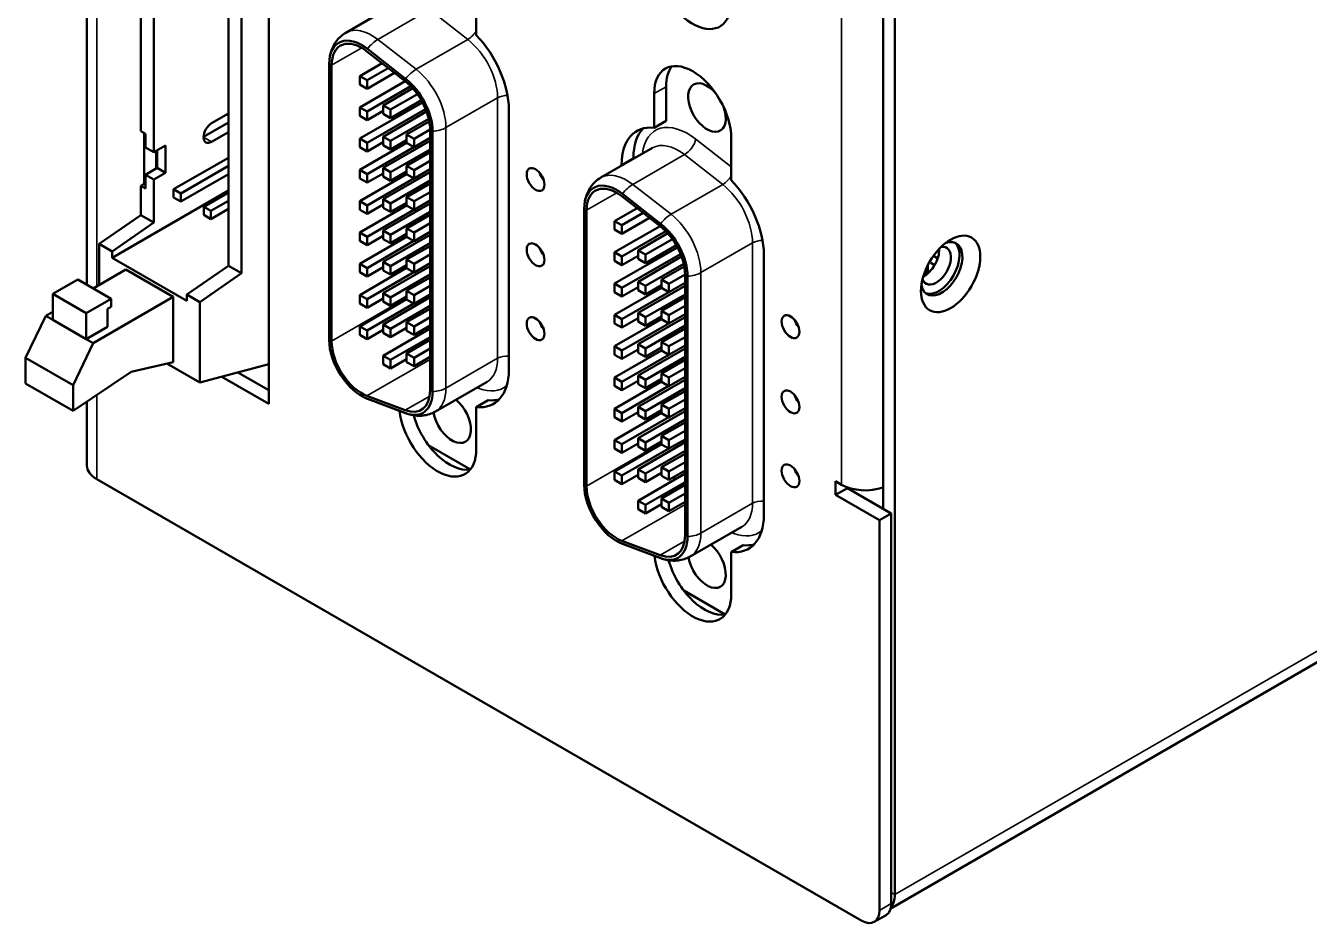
# Model space of a CAD drawing. Header units: millimetres. Extents: x 1642 to 3661, y -191 to 991.
# Drawn here: x 2633.5 to 2710, y 644.9 to 698.7 of the extents above; entities that cross this region are included whole.
import ezdxf

# ---------------------------------------------------------------- set-up
doc = ezdxf.new("R2010")
doc.units = ezdxf.units.MM
doc.header["$LTSCALE"] = 3.5
doc.layers.add('외형선(ISO)', color=7, linetype='Continuous', lineweight=50)
doc.layers.add('좁은 외형선(ISO)', color=7, linetype='Continuous', lineweight=35)

msp = doc.modelspace()

# ---------------------------------------------------------------- linework, layer by layer
at = {"layer": '외형선(ISO)'}
for p, q in [((2685.329, 646.822), (2685.329, 804.814)), ((2684.622, 781.544), (2684.622, 669.847)), ((2647.994, 746.394), (2647.994, 676.093)), ((2645.59, 737.996), (2645.59, 684.339)), ((2646.368, 683.89), (2646.368, 738.352)), ((2637.155, 683.2), (2637.155, 734.714)), ((2640.357, 712.917), (2640.357, 692.374)), ((2641.135, 691.109), (2641.135, 712.468)), ((2685.083, 646.003), (2785.466, 703.959)), ((2660.37, 700.607), (2660.37, 698.094)), ((2652.598, 698.241), (2655.679, 700.02)), ((2656.132, 695.346), (2653.851, 697.127)), ((2656.157, 695.495), (2653.876, 697.276)), ((2651.599, 696.385), (2651.599, 679.918)), ((2651.743, 696.302), (2651.743, 679.835)), ((2653.415, 695.653), (2654.75, 696.425)), ((2653.853, 695.4), (2655.123, 696.133)), ((2653.853, 694.894), (2655.496, 695.842)), ((2653.415, 695.653), (2653.853, 695.4)), ((2653.415, 695.147), (2653.415, 695.653)), ((2653.415, 693.787), (2656.125, 695.351)), ((2653.853, 694.894), (2653.415, 695.147)), ((2653.853, 695.4), (2653.853, 694.894)), ((2653.853, 693.534), (2656.468, 695.043)), ((2654.816, 693.903), (2656.581, 694.922)), ((2655.254, 693.65), (2656.858, 694.576)), ((2670.976, 692.565), (2670.976, 694.612)), ((2671.683, 695.02), (2671.683, 692.973)), ((2653.415, 691.92), (2657.163, 694.084)), ((2653.415, 693.787), (2653.853, 693.534)), ((2653.415, 693.281), (2653.415, 693.787)), ((2653.853, 691.667), (2657.35, 693.686)), ((2653.853, 693.028), (2654.816, 693.583)), ((2653.853, 693.534), (2653.853, 693.028)), ((2654.816, 693.903), (2655.254, 693.65)), ((2654.816, 693.397), (2654.816, 693.903)), ((2654.816, 692.037), (2657.408, 693.534)), ((2655.254, 693.144), (2657.095, 694.207)), ((2655.254, 693.65), (2655.254, 693.144)), ((2656.233, 693.709), (2656.233, 693.547)), ((2662.312, 693.65), (2662.312, 678.112)), ((2645.59, 692.884), (2644.105, 692.027)), ((2645.59, 693.415), (2644.582, 692.833)), ((2653.853, 693.028), (2653.415, 693.281)), ((2655.254, 693.144), (2654.816, 693.397)), ((2655.254, 691.784), (2657.537, 693.101)), ((2656.217, 692.167), (2657.568, 692.948)), ((2671.683, 692.973), (2670.976, 692.565)), ((2640.357, 692.374), (2640.64, 692.211)), ((2640.569, 689.231), (2640.569, 692.252)), ((2640.64, 692.211), (2640.64, 691.394)), ((2644.582, 691.731), (2645.59, 692.313)), ((2654.816, 692.037), (2655.254, 691.784)), ((2654.816, 691.53), (2654.816, 692.037)), ((2656.217, 692.167), (2656.655, 691.914)), ((2656.217, 691.661), (2656.217, 692.167)), ((2656.655, 691.914), (2657.616, 692.469)), ((2656.655, 691.408), (2657.616, 691.963)), ((2657.616, 676.909), (2657.616, 692.447)), ((2657.76, 676.826), (2657.76, 692.364)), ((2640.64, 691.394), (2641.135, 691.109)), ((2641.842, 691.517), (2641.135, 691.109)), ((2641.347, 691.231), (2641.347, 690.17)), ((2641.842, 689.884), (2641.842, 691.517)), ((2653.415, 691.92), (2653.853, 691.667)), ((2653.415, 691.414), (2653.415, 691.92)), ((2653.415, 690.054), (2656.217, 691.672)), ((2653.853, 691.161), (2653.415, 691.414)), ((2653.853, 691.161), (2654.816, 691.717)), ((2653.853, 691.667), (2653.853, 691.161)), ((2653.853, 689.801), (2656.646, 691.413)), ((2654.816, 690.17), (2657.616, 691.787)), ((2655.254, 691.277), (2654.816, 691.53)), ((2655.254, 691.277), (2656.217, 691.833)), ((2655.254, 691.784), (2655.254, 691.277)), ((2655.254, 689.917), (2657.616, 691.281)), ((2656.655, 691.408), (2656.217, 691.661)), ((2656.655, 691.914), (2656.655, 691.408)), ((2667.801, 689.593), (2670.882, 691.371)), ((2675.572, 691.959), (2675.572, 689.445)), ((2641.277, 691.19), (2641.277, 690.129)), ((2642.323, 688.896), (2645.59, 690.782)), ((2656.217, 690.301), (2657.616, 691.109)), ((2656.655, 690.048), (2657.616, 690.602)), ((2669.737, 690.773), (2669.737, 690.71)), ((2641.347, 690.17), (2640.64, 689.761)), ((2641.135, 689.476), (2640.64, 689.761)), ((2640.64, 689.761), (2640.64, 688.945)), ((2641.135, 689.476), (2641.842, 689.884)), ((2641.842, 689.884), (2641.347, 690.17)), ((2642.747, 688.651), (2645.59, 690.292)), ((2642.747, 688.161), (2645.59, 689.802)), ((2653.415, 690.054), (2653.853, 689.801)), ((2653.415, 689.548), (2653.415, 690.054)), ((2653.415, 688.187), (2656.217, 689.805)), ((2653.853, 689.295), (2654.816, 689.85)), ((2653.853, 689.801), (2653.853, 689.295)), ((2654.816, 690.17), (2655.254, 689.917)), ((2654.816, 689.664), (2654.816, 690.17)), ((2654.816, 688.304), (2657.616, 689.92)), ((2655.254, 689.411), (2656.217, 689.967)), ((2655.254, 689.917), (2655.254, 689.411)), ((2656.217, 690.301), (2656.655, 690.048)), ((2656.217, 689.794), (2656.217, 690.301)), ((2656.655, 689.541), (2656.217, 689.794)), ((2656.655, 689.541), (2657.616, 690.096)), ((2656.655, 690.048), (2656.655, 689.541)), ((2669.03, 690.302), (2669.03, 690.365)), ((2640.357, 689.108), (2640.64, 689.271)), ((2640.64, 688.945), (2640.357, 689.108)), ((2640.357, 689.108), (2640.357, 687.36)), ((2641.135, 686.911), (2641.135, 689.476)), ((2653.853, 689.295), (2653.415, 689.548)), ((2653.853, 687.934), (2656.646, 689.547)), ((2655.254, 689.411), (2654.816, 689.664)), ((2655.254, 688.051), (2657.616, 689.414)), ((2656.217, 688.434), (2657.616, 689.242)), ((2638.66, 684.817), (2645.59, 688.818)), ((2642.323, 688.406), (2642.323, 688.896)), ((2642.323, 688.896), (2642.747, 688.651)), ((2642.747, 688.161), (2642.323, 688.406)), ((2642.747, 688.651), (2642.747, 688.161)), ((2644.119, 687.859), (2645.59, 688.708)), ((2644.543, 687.614), (2645.59, 688.218)), ((2653.415, 688.187), (2653.853, 687.934)), ((2653.415, 687.681), (2653.415, 688.187)), ((2654.816, 688.304), (2655.254, 688.051)), ((2654.816, 687.797), (2654.816, 688.304)), ((2656.217, 688.434), (2656.655, 688.181)), ((2656.217, 687.928), (2656.217, 688.434)), ((2656.655, 688.181), (2657.616, 688.736)), ((2656.655, 687.675), (2657.616, 688.23)), ((2656.655, 688.181), (2656.655, 687.675)), ((2671.334, 686.697), (2669.053, 688.479)), ((2671.359, 686.846), (2669.078, 688.628)), ((2644.119, 687.369), (2644.119, 687.859)), ((2644.119, 687.859), (2644.543, 687.614)), ((2644.543, 687.124), (2644.119, 687.369)), ((2644.543, 687.124), (2645.59, 687.728)), ((2644.543, 687.614), (2644.543, 687.124)), ((2653.415, 686.321), (2656.217, 687.938)), ((2653.853, 687.428), (2653.415, 687.681)), ((2653.853, 687.428), (2654.816, 687.984)), ((2653.853, 687.934), (2653.853, 687.428)), ((2653.853, 686.068), (2656.646, 687.68)), ((2654.816, 686.437), (2657.616, 688.054)), ((2655.254, 687.544), (2654.816, 687.797)), ((2655.254, 687.544), (2656.217, 688.1)), ((2655.254, 688.051), (2655.254, 687.544)), ((2655.254, 686.184), (2657.616, 687.548)), ((2656.655, 687.675), (2656.217, 687.928)), ((2656.217, 686.568), (2657.616, 687.376)), ((2666.802, 687.736), (2666.802, 671.269)), ((2666.946, 687.653), (2666.946, 671.187)), ((2668.618, 687.005), (2669.953, 687.776)), ((2669.056, 686.752), (2670.326, 687.485)), ((2640.357, 687.36), (2637.882, 685.635)), ((2638.66, 685.185), (2641.135, 686.911)), ((2641.135, 686.911), (2640.357, 687.36)), ((2656.655, 686.315), (2657.616, 686.869)), ((2668.618, 687.005), (2669.056, 686.752)), ((2668.618, 686.499), (2668.618, 687.005)), ((2668.618, 685.138), (2671.327, 686.703)), ((2669.056, 686.246), (2670.699, 687.194)), ((2669.056, 686.752), (2669.056, 686.246)), ((2653.415, 686.321), (2653.853, 686.068)), ((2653.415, 685.815), (2653.415, 686.321)), ((2653.415, 684.454), (2656.217, 686.072)), ((2653.853, 685.562), (2654.816, 686.117)), ((2653.853, 686.068), (2653.853, 685.562)), ((2654.816, 686.437), (2655.254, 686.184)), ((2654.816, 685.931), (2654.816, 686.437)), ((2654.816, 684.571), (2657.616, 686.187)), ((2655.254, 685.678), (2654.816, 685.931)), ((2655.254, 685.678), (2656.217, 686.233)), ((2655.254, 686.184), (2655.254, 685.678)), ((2656.217, 686.568), (2656.655, 686.315)), ((2656.217, 686.061), (2656.217, 686.568)), ((2656.655, 685.808), (2656.217, 686.061)), ((2656.655, 685.808), (2657.616, 686.363)), ((2656.655, 686.315), (2656.655, 685.808)), ((2669.056, 686.246), (2668.618, 686.499)), ((2669.056, 684.885), (2671.671, 686.395)), ((2670.018, 685.255), (2671.784, 686.274)), ((2670.457, 685.002), (2672.061, 685.928)), ((2637.882, 685.635), (2638.66, 685.185)), ((2637.882, 685.635), (2637.882, 683.189)), ((2638.66, 684.817), (2638.66, 685.185)), ((2653.853, 685.562), (2653.415, 685.815)), ((2653.853, 684.201), (2656.646, 685.814)), ((2655.254, 684.317), (2657.616, 685.681)), ((2656.217, 684.701), (2657.616, 685.509)), ((2668.618, 683.272), (2672.366, 685.436)), ((2668.618, 685.138), (2669.056, 684.885)), ((2668.618, 684.632), (2668.618, 685.138)), ((2670.018, 685.255), (2670.457, 685.002)), ((2670.018, 684.748), (2670.018, 685.255)), ((2670.457, 684.495), (2672.298, 685.558)), ((2687.904, 685.267), (2687.966, 685.231)), ((2643.115, 682.245), (2638.66, 684.817)), ((2645.59, 684.339), (2643.115, 682.614)), ((2646.368, 683.89), (2645.59, 684.339)), ((2653.415, 684.454), (2653.853, 684.201)), ((2653.415, 683.948), (2653.415, 684.454)), ((2654.816, 684.571), (2655.254, 684.317)), ((2654.816, 684.064), (2654.816, 684.571)), ((2654.816, 682.704), (2657.616, 684.321)), ((2655.254, 683.811), (2656.217, 684.367)), ((2655.254, 684.317), (2655.254, 683.811)), ((2656.217, 684.701), (2656.655, 684.448)), ((2656.217, 684.195), (2656.217, 684.701)), ((2656.655, 684.448), (2657.616, 685.003)), ((2656.655, 683.942), (2657.616, 684.497)), ((2656.655, 684.448), (2656.655, 683.942)), ((2669.056, 684.379), (2668.618, 684.632)), ((2669.056, 683.019), (2672.553, 685.038)), ((2669.056, 684.379), (2670.018, 684.935)), ((2669.056, 684.885), (2669.056, 684.379)), ((2670.018, 683.388), (2672.611, 684.885)), ((2670.457, 684.495), (2670.018, 684.748)), ((2670.457, 685.002), (2670.457, 684.495)), ((2670.457, 683.135), (2672.739, 684.453)), ((2671.436, 685.06), (2671.436, 684.899)), ((2677.515, 685.001), (2677.515, 669.463)), ((2687.293, 683.981), (2687.293, 684.369)), ((2687.465, 684.508), (2687.7, 684.373)), ((2687.627, 684.921), (2687.883, 684.773)), ((2637.529, 682.984), (2639.473, 684.107)), ((2639.473, 684.107), (2642.302, 682.474)), ((2643.893, 682.164), (2646.368, 683.89)), ((2653.415, 682.588), (2656.217, 684.205)), ((2653.853, 683.695), (2653.415, 683.948)), ((2653.853, 683.695), (2654.816, 684.251)), ((2653.853, 684.201), (2653.853, 683.695)), ((2653.853, 682.335), (2656.646, 683.947)), ((2655.254, 683.811), (2654.816, 684.064)), ((2655.254, 682.451), (2657.616, 683.815)), ((2656.655, 683.942), (2656.217, 684.195)), ((2656.217, 682.835), (2657.616, 683.642)), ((2671.419, 683.519), (2672.771, 684.299)), ((2671.858, 683.266), (2672.819, 683.82)), ((2672.819, 668.26), (2672.819, 683.798)), ((2672.962, 668.177), (2672.962, 683.715)), ((2687.073, 683.854), (2687.293, 683.981)), ((2636.61, 683.515), (2635.125, 682.658)), ((2636.61, 683.515), (2638.59, 682.372)), ((2656.217, 682.835), (2656.655, 682.582)), ((2656.217, 682.328), (2656.217, 682.835)), ((2656.655, 682.582), (2657.616, 683.136)), ((2668.618, 683.272), (2669.056, 683.019)), ((2668.618, 682.766), (2668.618, 683.272)), ((2668.618, 681.405), (2671.419, 683.023)), ((2669.056, 682.513), (2670.018, 683.068)), ((2669.056, 683.019), (2669.056, 682.513)), ((2670.018, 683.388), (2670.457, 683.135)), ((2670.018, 682.882), (2670.018, 683.388)), ((2670.018, 681.522), (2672.819, 683.138)), ((2670.457, 682.629), (2670.018, 682.882)), ((2670.457, 682.629), (2671.419, 683.185)), ((2670.457, 683.135), (2670.457, 682.629)), ((2671.419, 683.519), (2671.858, 683.266)), ((2671.419, 683.012), (2671.419, 683.519)), ((2671.858, 682.759), (2671.419, 683.012)), ((2671.858, 682.759), (2672.819, 683.314)), ((2671.858, 683.266), (2671.858, 682.759)), ((2637.105, 681.515), (2635.125, 682.658)), ((2635.125, 682.658), (2635.125, 681.106)), ((2637.105, 681.515), (2638.59, 682.372)), ((2642.302, 682.474), (2637.529, 679.718)), ((2638.59, 682.372), (2638.59, 681.882)), ((2642.302, 682.474), (2642.302, 678.596)), ((2643.115, 682.614), (2643.893, 682.164)), ((2643.115, 682.614), (2643.115, 682.245)), ((2643.893, 677.364), (2643.893, 682.164)), ((2653.415, 682.588), (2653.853, 682.335)), ((2653.415, 682.082), (2653.415, 682.588)), ((2653.415, 680.721), (2656.217, 682.339)), ((2653.853, 681.828), (2653.415, 682.082)), ((2653.853, 681.828), (2654.816, 682.384)), ((2653.853, 682.335), (2653.853, 681.828)), ((2653.853, 680.468), (2656.646, 682.081)), ((2654.816, 682.704), (2655.254, 682.451)), ((2654.816, 682.198), (2654.816, 682.704)), ((2654.816, 680.838), (2657.616, 682.454)), ((2655.254, 681.945), (2654.816, 682.198)), ((2655.254, 681.945), (2656.217, 682.5)), ((2655.254, 682.451), (2655.254, 681.945)), ((2656.655, 682.075), (2656.217, 682.328)), ((2656.655, 682.075), (2657.616, 682.63)), ((2656.655, 682.582), (2656.655, 682.075)), ((2669.056, 682.513), (2668.618, 682.766)), ((2669.056, 681.152), (2671.849, 682.765)), ((2670.457, 681.269), (2672.819, 682.632)), ((2671.419, 681.652), (2672.819, 682.46)), ((2633.498, 678.841), (2634.7, 681.351)), ((2634.7, 681.351), (2635.125, 681.596)), ((2635.125, 681.106), (2634.7, 681.351)), ((2637.105, 679.963), (2637.105, 681.515)), ((2638.59, 681.882), (2638.377, 681.76)), ((2638.377, 681.76), (2638.377, 680.698)), ((2655.254, 680.584), (2657.616, 681.948)), ((2656.217, 680.968), (2657.616, 681.776)), ((2656.655, 680.715), (2657.616, 681.27)), ((2668.618, 681.405), (2669.056, 681.152)), ((2668.618, 680.899), (2668.618, 681.405)), ((2670.018, 681.522), (2670.457, 681.269)), ((2670.018, 681.015), (2670.018, 681.522)), ((2670.018, 679.655), (2672.819, 681.272)), ((2670.457, 680.762), (2671.419, 681.318)), ((2670.457, 681.269), (2670.457, 680.762)), ((2671.419, 681.652), (2671.858, 681.399)), ((2671.419, 681.146), (2671.419, 681.652)), ((2671.858, 681.399), (2672.819, 681.954)), ((2671.858, 680.893), (2672.819, 681.448)), ((2671.858, 681.399), (2671.858, 680.893)), ((2635.125, 681.106), (2637.105, 679.963)), ((2637.105, 679.963), (2638.377, 680.698)), ((2653.415, 680.721), (2653.853, 680.468)), ((2653.415, 680.215), (2653.415, 680.721)), ((2653.853, 679.962), (2654.816, 680.518)), ((2654.816, 680.838), (2655.254, 680.584)), ((2654.816, 680.331), (2654.816, 680.838)), ((2654.816, 678.971), (2657.616, 680.588)), ((2655.254, 680.078), (2656.217, 680.634)), ((2655.254, 680.584), (2655.254, 680.078)), ((2656.217, 680.968), (2656.655, 680.715)), ((2656.217, 680.462), (2656.217, 680.968)), ((2656.655, 680.209), (2657.616, 680.764)), ((2656.655, 680.715), (2656.655, 680.209)), ((2668.618, 679.539), (2671.419, 681.157)), ((2669.056, 680.646), (2668.618, 680.899)), ((2669.056, 680.646), (2670.018, 681.202)), ((2669.056, 681.152), (2669.056, 680.646)), ((2669.056, 679.286), (2671.849, 680.898)), ((2670.457, 680.762), (2670.018, 681.015)), ((2670.457, 679.402), (2672.819, 680.766)), ((2671.858, 680.893), (2671.419, 681.146)), ((2671.419, 679.786), (2672.819, 680.594)), ((2637.529, 679.718), (2636.327, 677.208)), ((2637.529, 679.718), (2637.105, 679.963)), ((2653.853, 679.962), (2653.415, 680.215)), ((2653.853, 680.468), (2653.853, 679.962)), ((2655.254, 680.078), (2654.816, 680.331)), ((2655.254, 678.718), (2657.616, 680.082)), ((2656.655, 680.209), (2656.217, 680.462)), ((2656.217, 679.102), (2657.616, 679.909)), ((2671.419, 679.786), (2671.858, 679.533)), ((2671.419, 679.279), (2671.419, 679.786)), ((2671.858, 679.533), (2672.819, 680.087)), ((2654.816, 678.971), (2655.254, 678.718)), ((2654.816, 678.465), (2654.816, 678.971)), ((2656.217, 679.102), (2656.655, 678.849)), ((2656.217, 678.595), (2656.217, 679.102)), ((2656.655, 678.849), (2657.616, 679.403)), ((2668.618, 679.539), (2669.056, 679.286)), ((2668.618, 679.033), (2668.618, 679.539)), ((2668.618, 677.672), (2671.419, 679.29)), ((2669.056, 678.78), (2668.618, 679.033)), ((2669.056, 678.78), (2670.018, 679.335)), ((2669.056, 679.286), (2669.056, 678.78)), ((2669.056, 677.419), (2671.849, 679.032)), ((2670.018, 679.655), (2670.457, 679.402)), ((2670.018, 679.149), (2670.018, 679.655)), ((2670.018, 677.789), (2672.819, 679.405)), ((2670.457, 678.896), (2670.018, 679.149)), ((2670.457, 678.896), (2671.419, 679.452)), ((2670.457, 679.402), (2670.457, 678.896)), ((2671.858, 679.026), (2671.419, 679.279)), ((2671.858, 679.026), (2672.819, 679.581)), ((2671.858, 679.533), (2671.858, 679.026)), ((2633.498, 677.31), (2633.498, 678.841)), ((2636.327, 677.208), (2633.498, 678.841)), ((2639.792, 678.004), (2642.302, 678.596)), ((2643.893, 677.364), (2641.917, 678.505)), ((2647.994, 678.463), (2643.893, 677.364)), ((2655.254, 678.212), (2654.816, 678.465)), ((2655.254, 678.212), (2656.217, 678.767)), ((2655.254, 678.718), (2655.254, 678.212)), ((2656.655, 678.342), (2656.217, 678.595)), ((2656.655, 678.342), (2657.616, 678.897)), ((2656.655, 678.849), (2656.655, 678.342)), ((2670.457, 677.536), (2672.819, 678.899)), ((2671.419, 677.919), (2672.819, 678.727)), ((2671.858, 677.666), (2672.819, 678.221)), ((2639.792, 678.004), (2636.327, 675.677)), ((2647.994, 676.093), (2645.191, 677.712)), ((2646.157, 677.97), (2647.994, 676.91)), ((2657.927, 675.643), (2661.008, 677.421)), ((2668.618, 677.672), (2669.056, 677.419)), ((2668.618, 677.166), (2668.618, 677.672)), ((2668.618, 675.806), (2671.419, 677.423)), ((2669.056, 676.913), (2670.018, 677.469)), ((2669.056, 677.419), (2669.056, 676.913)), ((2670.018, 677.789), (2670.457, 677.536)), ((2670.018, 677.282), (2670.018, 677.789)), ((2670.018, 675.922), (2672.819, 677.539)), ((2670.457, 677.029), (2671.419, 677.585)), ((2670.457, 677.536), (2670.457, 677.029)), ((2671.419, 677.919), (2671.858, 677.666)), ((2671.419, 677.413), (2671.419, 677.919)), ((2671.858, 677.16), (2672.819, 677.715)), ((2671.858, 677.666), (2671.858, 677.16)), ((2636.327, 675.677), (2633.498, 677.31)), ((2636.327, 677.208), (2636.327, 675.677)), ((2669.056, 676.913), (2668.618, 677.166)), ((2669.056, 675.553), (2671.849, 677.165)), ((2670.457, 677.029), (2670.018, 677.282)), ((2670.457, 675.669), (2672.819, 677.033)), ((2671.858, 677.16), (2671.419, 677.413)), ((2671.419, 676.053), (2672.819, 676.861)), ((2637.155, 672.419), (2637.155, 676.233)), ((2653.851, 676.576), (2656.132, 675.723)), ((2653.876, 676.398), (2656.157, 675.545)), ((2656.177, 675.537), (2653.896, 676.39)), ((2661.077, 676.319), (2660.37, 675.911)), ((2660.37, 675.911), (2660.37, 673.398)), ((2670.018, 675.922), (2670.457, 675.669)), ((2670.018, 675.416), (2670.018, 675.922)), ((2671.419, 676.053), (2671.858, 675.8)), ((2671.419, 675.546), (2671.419, 676.053)), ((2671.858, 675.8), (2672.819, 676.354)), ((2668.618, 675.806), (2669.056, 675.553)), ((2668.618, 675.3), (2668.618, 675.806)), ((2668.618, 673.939), (2671.419, 675.557)), ((2669.056, 675.047), (2668.618, 675.3)), ((2669.056, 675.047), (2670.018, 675.602)), ((2669.056, 675.553), (2669.056, 675.047)), ((2669.056, 673.686), (2671.849, 675.299)), ((2670.018, 674.056), (2672.819, 675.672)), ((2670.457, 675.163), (2670.018, 675.416)), ((2670.457, 675.163), (2671.419, 675.718)), ((2670.457, 675.669), (2670.457, 675.163)), ((2670.457, 673.802), (2672.819, 675.166)), ((2671.858, 675.293), (2671.419, 675.546)), ((2671.858, 675.293), (2672.819, 675.848)), ((2671.858, 675.8), (2671.858, 675.293)), ((2671.419, 674.186), (2672.819, 674.994)), ((2671.858, 673.933), (2672.819, 674.488)), ((2657.536, 673.618), (2660.015, 672.186)), ((2668.618, 673.939), (2669.056, 673.686)), ((2668.618, 673.433), (2668.618, 673.939)), ((2668.618, 672.073), (2671.419, 673.69)), ((2669.056, 673.18), (2670.018, 673.736)), ((2669.056, 673.686), (2669.056, 673.18)), ((2670.018, 674.056), (2670.457, 673.802)), ((2670.018, 673.549), (2670.018, 674.056)), ((2670.018, 672.189), (2672.819, 673.806)), ((2670.457, 673.296), (2671.419, 673.852)), ((2670.457, 673.802), (2670.457, 673.296)), ((2671.419, 674.186), (2671.858, 673.933)), ((2671.419, 673.68), (2671.419, 674.186)), ((2671.858, 673.427), (2671.419, 673.68)), ((2671.858, 673.427), (2672.819, 673.982)), ((2671.858, 673.933), (2671.858, 673.427)), ((2669.056, 673.18), (2668.618, 673.433)), ((2669.056, 671.82), (2671.849, 673.432)), ((2670.457, 673.296), (2670.018, 673.549)), ((2670.457, 671.936), (2672.819, 673.3)), ((2671.419, 672.32), (2672.819, 673.127)), ((2668.618, 672.073), (2669.056, 671.82)), ((2668.618, 671.567), (2668.618, 672.073)), ((2670.018, 672.189), (2670.457, 671.936)), ((2670.018, 671.683), (2670.018, 672.189)), ((2671.419, 672.32), (2671.858, 672.067)), ((2671.419, 671.813), (2671.419, 672.32)), ((2671.858, 672.067), (2672.819, 672.621)), ((2671.858, 671.56), (2672.819, 672.115)), ((2671.858, 672.067), (2671.858, 671.56)), ((2683.349, 645.27), (2637.741, 671.602)), ((2669.056, 671.313), (2668.618, 671.567)), ((2669.056, 671.313), (2670.018, 671.869)), ((2669.056, 671.82), (2669.056, 671.313)), ((2670.018, 670.323), (2672.819, 671.939)), ((2670.457, 671.43), (2670.018, 671.683)), ((2670.457, 671.43), (2671.419, 671.985)), ((2670.457, 671.936), (2670.457, 671.43)), ((2670.457, 670.069), (2672.819, 671.433)), ((2671.858, 671.56), (2671.419, 671.813)), ((2681.794, 670.663), (2681.794, 671.48)), ((2681.794, 671.48), (2682.147, 671.276)), ((2671.419, 670.453), (2672.819, 671.261)), ((2671.858, 670.2), (2672.819, 670.755)), ((2682.501, 671.072), (2681.794, 670.663)), ((2684.41, 669.153), (2681.794, 670.663)), ((2682.501, 671.113), (2682.501, 671.072)), ((2682.501, 671.072), (2685.117, 669.561)), ((2670.018, 670.323), (2670.457, 670.069)), ((2670.018, 669.816), (2670.018, 670.323)), ((2670.457, 669.563), (2670.018, 669.816)), ((2670.457, 669.563), (2671.419, 670.119)), ((2670.457, 670.069), (2670.457, 669.563)), ((2671.419, 670.453), (2671.858, 670.2)), ((2671.419, 669.947), (2671.419, 670.453)), ((2671.858, 669.694), (2671.419, 669.947)), ((2671.858, 669.694), (2672.819, 670.249)), ((2671.858, 670.2), (2671.858, 669.694)), ((2685.117, 669.561), (2684.41, 669.153)), ((2684.41, 669.153), (2684.41, 645.883)), ((2685.117, 669.561), (2685.117, 646.291)), ((2673.13, 666.994), (2676.211, 668.773)), ((2669.053, 667.927), (2671.334, 667.075)), ((2669.078, 667.749), (2671.359, 666.897)), ((2671.38, 666.889), (2669.099, 667.741)), ((2676.279, 667.671), (2675.572, 667.262)), ((2675.572, 667.262), (2675.572, 664.749)), ((2672.739, 664.97), (2675.218, 663.538)), ((2684.807, 645.604), (2684.099, 645.196))]:
    msp.add_line(p, q, dxfattribs=at)
for centre, major_axis, start_param, end_param in [((2673.274, 701.424), (1.625, -2.815), 4.062603, 7.068583), ((2659.21, 695.441), (2.194, -3.799), 0.785398, 1.973067), ((2653.539, 695.265), (-1.372, 2.376), 5.323254, 7.068583), ((2653.539, 695.265), (-1.27, 2.2), 5.323254, 7.068583), ((2673.274, 693.285), (-1.625, 2.815), 3.926991, 7.068583), ((2673.981, 693.694), (-1.625, 2.815), 0.219325, 0.785398), ((2655.82, 693.483), (-1.27, 2.2), 3.926991, 5.323254), ((2655.82, 693.483), (-1.372, 2.376), 3.926991, 5.323254), ((2674.123, 693.775), (-0.794, 1.375), 5.002922, 10.705042), ((2644.582, 692.282), (-0.337, -0.585), 3.926991, 7.068583), ((2672.132, 688.574), (-2.194, 3.799), 5.87949, 7.068583), ((2672.839, 688.982), (-2.194, 3.799), 0.161885, 0.785398), ((2664.611, 689.892), (0.375, -0.65), 4.372552, 5.052226), ((2668.742, 686.616), (-1.372, 2.376), 5.323254, 7.068583), ((2668.742, 686.616), (-1.27, 2.2), 5.323254, 7.068583), ((2674.413, 686.792), (2.194, -3.799), 0.785398, 1.973067), ((2671.023, 684.835), (-1.27, 2.2), 3.926991, 5.323254), ((2671.023, 684.835), (-1.372, 2.376), 3.926991, 5.323254), ((2688.122, 684.156), (-0.875, -1.516), 5.69412, 10.013843), ((2664.611, 685.401), (0.375, -0.65), 4.372552, 5.052226), ((2687.804, 684.34), (0.615, 1.065), 2.680066, 6.744712), ((2687.097, 684.748), (0.615, 1.065), 3.843818, 5.58096), ((2687.946, 684.258), (-0.875, -1.516), 0.101188, 3.040405), ((2664.611, 680.992), (0.375, -0.65), 4.372552, 5.052226), ((2679.814, 681.115), (0.375, -0.65), 4.372552, 5.052226), ((2653.539, 678.798), (1.372, -2.376), 3.926991, 5.67232), ((2653.539, 678.798), (1.27, -2.2), 3.926991, 5.67232), ((2658.029, 681.39), (1.27, -2.2), 4.845209, 4.905962), ((2659.21, 679.903), (2.194, -3.799), 5.880915, 7.068583), ((2655.82, 677.946), (1.27, -2.2), 5.67232, 7.068583), ((2655.82, 677.946), (1.372, -2.376), 5.67232, 7.068583), ((2658.92, 675.214), (0.794, -1.375), 4.131286, 8.432132), ((2659.917, 680.311), (2.194, -3.799), 5.880915, 6.121301), ((2679.814, 676.624), (0.375, -0.65), 4.372552, 5.052226), ((2658.071, 674.724), (1.625, -2.815), 4.062603, 7.068583), ((2658.779, 675.133), (1.625, -2.815), 4.295034, 6.06386), ((2639.155, 672.419), (-2, 0), 0, 0.785398), ((2679.814, 672.215), (0.375, -0.65), 4.372552, 5.052226), ((2673.232, 672.742), (1.27, -2.2), 4.845209, 4.905962), ((2668.742, 670.15), (1.372, -2.376), 3.926991, 5.67232), ((2668.742, 670.15), (1.27, -2.2), 3.926991, 5.67232), ((2683.562, 672.092), (-2, 0), 0.785398, 2.129786), ((2674.413, 671.254), (2.194, -3.799), 5.880915, 7.068583), ((2671.023, 669.297), (1.27, -2.2), 5.67232, 7.068583), ((2671.023, 669.297), (1.372, -2.376), 5.67232, 7.068583), ((2674.123, 666.566), (0.794, -1.375), 4.131286, 8.432132), ((2675.12, 671.663), (2.194, -3.799), 5.880915, 6.121301), ((2673.274, 666.076), (1.625, -2.815), 4.062603, 7.068583), ((2673.981, 666.484), (1.625, -2.815), 4.295034, 6.06386), ((2683.915, 647.638), (1, -1.732), 0.202197, 0.785398), ((2684.057, 646.903), (0.75, -1.299), 0, 0.785398), ((2683.349, 646.495), (0.75, -1.299), 5.497787, 7.068583)]:
    msp.add_ellipse(centre, major_axis=major_axis, ratio=0.57735, start_param=start_param, end_param=end_param, dxfattribs=at)
for centre, major_axis in [((2663.904, 689.484), (-0.375, 0.65)), ((2688.653, 683.85), (1.25, 2.165)), ((2663.904, 684.993), (-0.375, 0.65)), ((2663.904, 680.584), (-0.375, 0.65)), ((2679.107, 680.706), (-0.375, 0.65)), ((2679.107, 676.216), (-0.375, 0.65)), ((2679.107, 671.807), (-0.375, 0.65))]:
    msp.add_ellipse(centre, major_axis=major_axis, ratio=0.57735, dxfattribs=at)
for points, knots in [([(2652.598, 698.241), (2652.477, 698.172), (2652.365, 698.088), (2652.163, 697.902), (2652.074, 697.799), (2651.922, 697.584), (2651.859, 697.473), (2651.756, 697.246), (2651.715, 697.132), (2651.653, 696.904), (2651.631, 696.791), (2651.617, 696.678)], [0.7853982, 0.7853982, 0.7853982, 0.7853982, 0.9152737, 0.9152737, 1.0451492, 1.0451492, 1.1750247, 1.1750247, 1.3049002, 1.3049002, 1.4347758, 1.4347758, 1.4347758, 1.4347758]), ([(2667.801, 689.593), (2667.68, 689.523), (2667.567, 689.44), (2667.366, 689.253), (2667.277, 689.15), (2667.125, 688.936), (2667.062, 688.824), (2666.959, 688.598), (2666.918, 688.484), (2666.856, 688.256), (2666.834, 688.142), (2666.82, 688.03)], [0.7853982, 0.7853982, 0.7853982, 0.7853982, 0.9152737, 0.9152737, 1.0451492, 1.0451492, 1.1750247, 1.1750247, 1.3049002, 1.3049002, 1.4347758, 1.4347758, 1.4347758, 1.4347758]), ([(2653.802, 676.427), (2653.808, 676.424), (2653.814, 676.422), (2653.827, 676.417), (2653.833, 676.414), (2653.846, 676.409), (2653.852, 676.407), (2653.864, 676.402), (2653.871, 676.399), (2653.883, 676.394), (2653.89, 676.392), (2653.896, 676.39)], [3.27761322, 3.27761322, 3.27761322, 3.27761322, 3.28531569, 3.28531569, 3.29301816, 3.29301816, 3.30072063, 3.30072063, 3.30842311, 3.30842311, 3.31612558, 3.31612558, 3.31612558, 3.31612558]), ([(2656.177, 675.537), (2656.278, 675.499), (2656.383, 675.467), (2656.603, 675.418), (2656.717, 675.401), (2656.953, 675.386), (2657.074, 675.388), (2657.321, 675.417), (2657.447, 675.444), (2657.693, 675.524), (2657.814, 675.577), (2657.927, 675.643)], [3.3161256, 3.3161256, 3.3161256, 3.3161256, 3.4382986, 3.4382986, 3.5604717, 3.5604717, 3.6826447, 3.6826447, 3.8048178, 3.8048178, 3.9269908, 3.9269908, 3.9269908, 3.9269908]), ([(2669.005, 667.779), (2669.011, 667.776), (2669.017, 667.773), (2669.03, 667.768), (2669.036, 667.766), (2669.048, 667.761), (2669.055, 667.758), (2669.067, 667.753), (2669.074, 667.751), (2669.086, 667.746), (2669.093, 667.744), (2669.099, 667.741)], [3.27761322, 3.27761322, 3.27761322, 3.27761322, 3.28531569, 3.28531569, 3.29301816, 3.29301816, 3.30072063, 3.30072063, 3.30842311, 3.30842311, 3.31612558, 3.31612558, 3.31612558, 3.31612558]), ([(2671.38, 666.889), (2671.481, 666.851), (2671.586, 666.819), (2671.805, 666.77), (2671.92, 666.753), (2672.155, 666.738), (2672.277, 666.74), (2672.524, 666.769), (2672.649, 666.795), (2672.896, 666.875), (2673.016, 666.929), (2673.13, 666.994)], [3.3161256, 3.3161256, 3.3161256, 3.3161256, 3.4382986, 3.4382986, 3.5604717, 3.5604717, 3.6826447, 3.6826447, 3.8048178, 3.8048178, 3.9269908, 3.9269908, 3.9269908, 3.9269908])]:
    msp.add_open_spline(points, degree=3, knots=knots, dxfattribs=at)
at = {"layer": '좁은 외형선(ISO)'}
for p, q in [((2682.147, 671.276), (2682.147, 781.911)), ((2637.741, 735.052), (2637.741, 683.107)), ((2685.329, 646.822), (2785.88, 704.875)), ((2654.497, 697.837), (2657.577, 699.615)), ((2659.858, 697.834), (2657.577, 699.615)), ((2651.743, 696.302), (2653.539, 697.339)), ((2656.778, 696.055), (2654.497, 697.837)), ((2656.778, 696.055), (2659.858, 697.834)), ((2658.559, 692.576), (2661.639, 694.355)), ((2661.639, 678.817), (2661.639, 694.355)), ((2670.976, 694.612), (2671.683, 695.02)), ((2644.105, 692.007), (2644.582, 691.731)), ((2658.559, 677.038), (2658.559, 692.576)), ((2675.572, 690.24), (2673.454, 691.894)), ((2669.03, 690.365), (2669.737, 690.773)), ((2669.7, 689.188), (2672.78, 690.967)), ((2675.061, 689.185), (2672.78, 690.967)), ((2671.98, 687.407), (2669.7, 689.188)), ((2671.98, 687.407), (2675.061, 689.185)), ((2666.946, 687.653), (2668.742, 688.69)), ((2673.761, 683.928), (2676.842, 685.706)), ((2676.842, 670.168), (2676.842, 685.706)), ((2673.761, 668.39), (2673.761, 683.928)), ((2651.743, 679.835), (2656.217, 682.418)), ((2653.851, 676.576), (2657.616, 678.749)), ((2658.559, 677.038), (2661.639, 678.817)), ((2660.393, 677.067), (2660.533, 677.015)), ((2637.741, 676.627), (2637.741, 671.602)), ((2656.132, 675.723), (2657.589, 676.564)), ((2666.946, 671.187), (2671.419, 673.77)), ((2669.053, 667.927), (2672.819, 670.101)), ((2673.761, 668.39), (2676.842, 670.168)), ((2675.596, 668.418), (2675.735, 668.366)), ((2671.334, 667.075), (2672.791, 667.916)), ((2685.117, 646.944), (2685.329, 646.822)), ((2685.117, 646.291), (2684.41, 645.883))]:
    msp.add_line(p, q, dxfattribs=at)
for centre, major_axis, ratio, start_param, end_param in [((2654.122, 695.602), (-1.524, 2.64), 0.57735, 5.323254, 6.283185), ((2659.958, 698.43), (-0.5, -0.641), 0.468323, 0.858678, 1.814369), ((2654.341, 696.905), (-0.782, -1.001), 0.468323, 4.000271, 4.707754), ((2659.484, 695.599), (-1.524, 2.64), 0.57735, 3.926991, 5.323254), ((2656.622, 695.124), (-0.782, -1.001), 0.468323, 4.000271, 4.707754), ((2656.403, 693.82), (-1.524, 2.64), 0.57735, 3.926991, 5.323254), ((2662.214, 694.023), (-0.813, 0), 0.57735, 4.68708, 5.497787), ((2657.661, 693.095), (-1.27, 0), 0.57735, 1.648711, 2.356194), ((2672.98, 689.064), (-1.93, 3.344), 0.57735, 5.323254, 6.94403), ((2672.406, 688.732), (-1.524, 2.64), 0.57735, 5.323254, 6.283185), ((2672.88, 691.562), (-0.5, -0.641), 0.468323, 0.858678, 2.429474), ((2669.325, 686.953), (-1.524, 2.64), 0.57735, 5.323254, 6.283185), ((2675.161, 689.781), (-0.5, -0.641), 0.468323, 0.858678, 1.814369), ((2669.544, 688.257), (-0.782, -1.001), 0.468323, 4.000271, 4.707754), ((2674.687, 686.95), (-1.524, 2.64), 0.57735, 3.926991, 5.323254), ((2671.825, 686.476), (-0.782, -1.001), 0.468323, 4.000271, 4.707754), ((2671.606, 685.172), (-1.524, 2.64), 0.57735, 3.926991, 5.323254), ((2677.417, 685.374), (-0.813, 0), 0.57735, 4.68708, 5.497787), ((2672.863, 684.446), (-1.27, 0), 0.57735, 1.648711, 2.356194), ((2662.214, 678.485), (-0.813, 0), 0.57735, 4.59108, 5.497787), ((2659.484, 680.061), (1.524, -2.64), 0.57735, 0, 0.785398), ((2657.661, 677.557), (-1.27, 0), 0.57735, 1.648711, 2.356194), ((2656.403, 678.283), (1.524, -2.64), 0.57735, 0, 0.785398), ((2659.958, 676.683), (0.285, 0.761), 0.668835, 5.393898, 5.566854), ((2660.058, 680.393), (1.93, -3.344), 0.57735, 5.67232, 6.3949), ((2654.341, 677.579), (-0.445, -1.19), 0.668835, 6.257211, 6.283185), ((2656.622, 676.727), (-0.445, -1.19), 0.668835, 6.257211, 6.283185), ((2674.687, 671.412), (1.524, -2.64), 0.57735, 0, 0.785398), ((2677.417, 669.836), (-0.813, 0), 0.57735, 4.59108, 5.497787), ((2672.863, 668.908), (-1.27, 0), 0.57735, 1.648711, 2.356194), ((2671.606, 669.634), (1.524, -2.64), 0.57735, 0, 0.785398), ((2675.161, 668.034), (0.285, 0.761), 0.668835, 5.393898, 5.566854), ((2675.261, 671.744), (1.93, -3.344), 0.57735, 5.67232, 6.3949), ((2669.544, 668.931), (-0.445, -1.19), 0.668835, 6.257211, 6.283185), ((2671.825, 668.078), (-0.445, -1.19), 0.668835, 6.257211, 6.283185)]:
    msp.add_ellipse(centre, major_axis=major_axis, ratio=ratio, start_param=start_param, end_param=end_param, dxfattribs=at)

doc.saveas('drawing.dxf')
